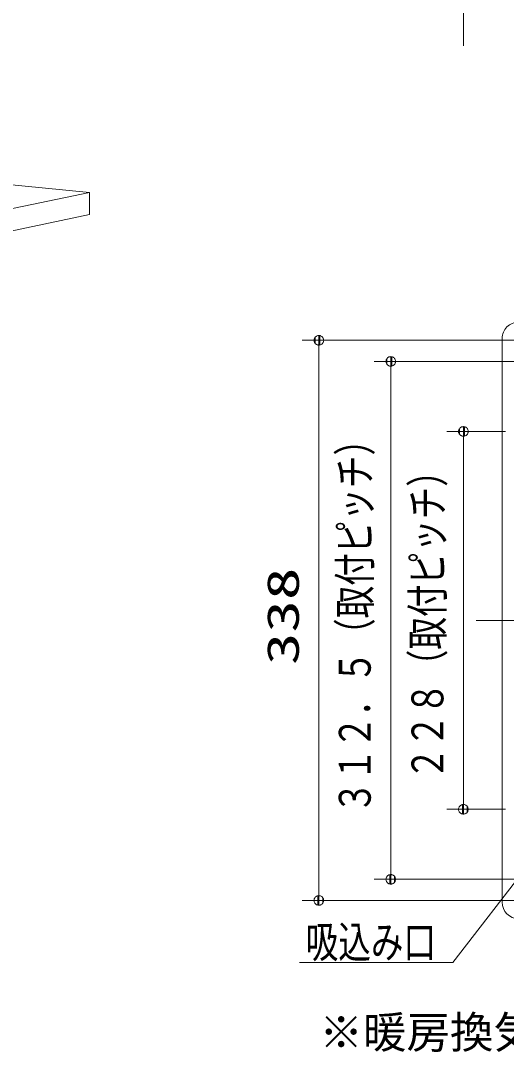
# Model space of a CAD drawing. Units: millimetres on the paper. Extents: x -305 to 305, y -152 to 152.
# Drawn here: x -133.4 to -104.1, y 12.6 to 74.8 of the extents above; entities that cross this region are included whole.
import ezdxf
from ezdxf.enums import TextEntityAlignment as Align

# ---------------------------------------------------------------- set-up
doc = ezdxf.new("R2010")
doc.units = ezdxf.units.MM
doc.linetypes.add('LONG_CHAIN', pattern=[21, 18, -1, 1, -1])
doc.linetypes.add('LONG_DOUBLE_CHAIN', pattern=[21.8, 18, -1, 0.6, -0.6, 0.6, -1])
for name, color, linetype, lineweight in [('0-0_PV', 7, 'Continuous', 9), ('0-2_S3', 7, 'Continuous', 9), ('0-4_0', 7, 'Continuous', 9)]:
    doc.layers.add(name, color=color, linetype=linetype, lineweight=lineweight)
doc.styles.add('ＭＳ ゴシック', font='')
doc.styles.get('ＭＳ ゴシック').set_extended_font_data('MS Gothic')

# ---------------------------------------------------------------- blocks, each defined once
blk = doc.blocks.new('_DOTSMALL')
at = {"layer": '0-4_0'}
for p, q in [((0.0746, 0.1), (-0.0746, 0.1)), ((0.1223, -0.0248), (-0.1223, -0.0248))]:
    blk.add_line(p, q, dxfattribs=at)
for points in [[(0.125, 0), (0.124, 0.0157), (0.1211, 0.0311), (0.1162, 0.046), (0.1095, 0.0602), (0.1011, 0.0735), (0.0911, 0.0856), (0.0797, 0.0963), (0.067, 0.1055), (0.0532, 0.1131), (0.0386, 0.1189), (0.0234, 0.1228), (0.0078, 0.1248), (-0.0078, 0.1248), (-0.0234, 0.1228), (-0.0386, 0.1189), (-0.0532, 0.1131), (-0.067, 0.1055), (-0.0797, 0.0963), (-0.0911, 0.0856), (-0.1011, 0.0735), (-0.1095, 0.0602), (-0.1162, 0.046), (-0.1211, 0.0311), (-0.124, 0.0157), (-0.125, 0), (0, 0)], [(-0.125, 0), (-0.124, -0.0157), (-0.1211, -0.0311), (-0.1162, -0.046), (-0.1095, -0.0602), (-0.1011, -0.0735), (-0.0911, -0.0856), (-0.0797, -0.0963), (-0.067, -0.1055), (-0.0532, -0.1131), (-0.0386, -0.1189), (-0.0234, -0.1228), (-0.0078, -0.1248), (0.0078, -0.1248), (0.0234, -0.1228), (0.0386, -0.1189), (0.0532, -0.1131), (0.067, -0.1055), (0.0797, -0.0963), (0.0911, -0.0856), (0.1011, -0.0735), (0.1095, -0.0602), (0.1162, -0.046), (0.1211, -0.0311), (0.124, -0.0157), (0.125, 0), (0, 0)]]:
    blk.add_lwpolyline(points, close=True, dxfattribs=at)

msp = doc.modelspace()

# ---------------------------------------------------------------- linework, layer by layer
at = {"layer": '0-0_PV'}
for p, q in [((-129.247, 64.453), (-144.205, 65.903)), ((-166.805, 56.576), (-129.247, 64.453)), ((-129.247, 64.453), (-129.237, 63.121)), ((-166.796, 55.245), (-129.239, 63.121))]:
    msp.add_line(p, q, dxfattribs=at)
for centre, start, end in [((-129.247, 64.453), 0.41518, 180.41518), ((-129.247, 64.453), 264.46192, 84.46192), ((-129.247, 64.453), 281.84458, 101.84458), ((-129.239, 63.121), 281.8445, 101.8445), ((-129.237, 63.121), 180.41518, 0.41518)]:
    msp.add_arc(centre, 0.0018, start, end, dxfattribs=at)
at = {"layer": '0-2_S3'}
for p, q in [((-106.689, 84.824), (-106.689, 73.304)), ((-103.252, 55.528), (-116.404, 55.528)), ((-115.404, 21.726), (-115.404, 55.528)), ((-100.102, 54.253), (-112.071, 54.253)), ((-111.071, 23.001), (-111.071, 54.253)), ((-104.152, 50.028), (-107.689, 50.028)), ((-106.689, 27.227), (-106.689, 50.028)), ((-104.352, 21.625), (-104.352, 38.627)), ((-94.745, 34.243), (-107.328, 17.989)), ((-104.152, 27.227), (-107.689, 27.227)), ((-100.102, 23.001), (-112.071, 23.001)), ((-103.252, 21.726), (-116.404, 21.726)), ((-107.328, 17.989), (-116.579, 17.989))]:
    msp.add_line(p, q, dxfattribs=at)
at = {"layer": '0-2_S3', "linetype": 'LONG_DOUBLE_CHAIN'}
msp.add_line((-104.352, 55.63), (-104.352, 38.627), dxfattribs=at)
at = {"layer": '0-2_S3', "linetype": 'LONG_CHAIN'}
msp.add_line((-105.919, 38.627), (-57.311, 38.627), dxfattribs=at)
at = {"layer": '0-2_S3', "linetype": 'LONG_DOUBLE_CHAIN'}
msp.add_ellipse((-103.351, 55.627), major_axis=(-0.709, 0.709), ratio=0.997265, start_param=5.498565, end_param=7.067288, dxfattribs=at)
at = {"layer": '0-2_S3'}
msp.add_ellipse((-103.351, 21.628), major_axis=(-0.709, -0.709), ratio=0.997265, start_param=5.498565, end_param=7.067214, dxfattribs=at)

# ---------------------------------------------------------------- block references
at = {"layer": '0-2_S3', "xscale": 2.32, "yscale": 2.32}
for p, rotation in [((-115.404, 55.528), 90), ((-111.071, 54.253), 90), ((-106.689, 50.028), 90), ((-106.689, 27.227), 270), ((-111.071, 23.001), 270), ((-115.404, 21.726), 270)]:
    msp.add_blockref('_DOTSMALL', p, dxfattribs=dict(at, rotation=rotation))

# ---------------------------------------------------------------- texts
at = {"layer": '0-2_S3', "style": 'ＭＳ ゴシック'}
for s, height, width, p in [('３１２．５（取付ピッチ）', 1.921, 0.75, (-111.701, 26.957)), ('２２８（取付ピッチ）', 1.921, 0.75, (-107.319, 29.003)), ('338', 1.924, 1.5, (-116.034, 35.927))]:
    msp.add_text(s, height=height, rotation=90, dxfattribs=dict(at, width=width)).set_placement(p, align=Align.BOTTOM_LEFT)
at = {"layer": '0-2_S3', "style": 'ＭＳ ゴシック', "width": 0.75}
msp.add_text('吸込み口', height=1.921, dxfattribs=at).set_placement((-116.199, 17.686), align=Align.BOTTOM_LEFT)
at = {"layer": '0-2_S3', "style": 'ＭＳ ゴシック'}
msp.add_text('※暖房換気乾燥機（電気式）には、専用物干しバーが1本つきます。', height=1.924, dxfattribs=at).set_placement((-115.371, 12.234), align=Align.BOTTOM_LEFT)

doc.saveas('drawing.dxf')
